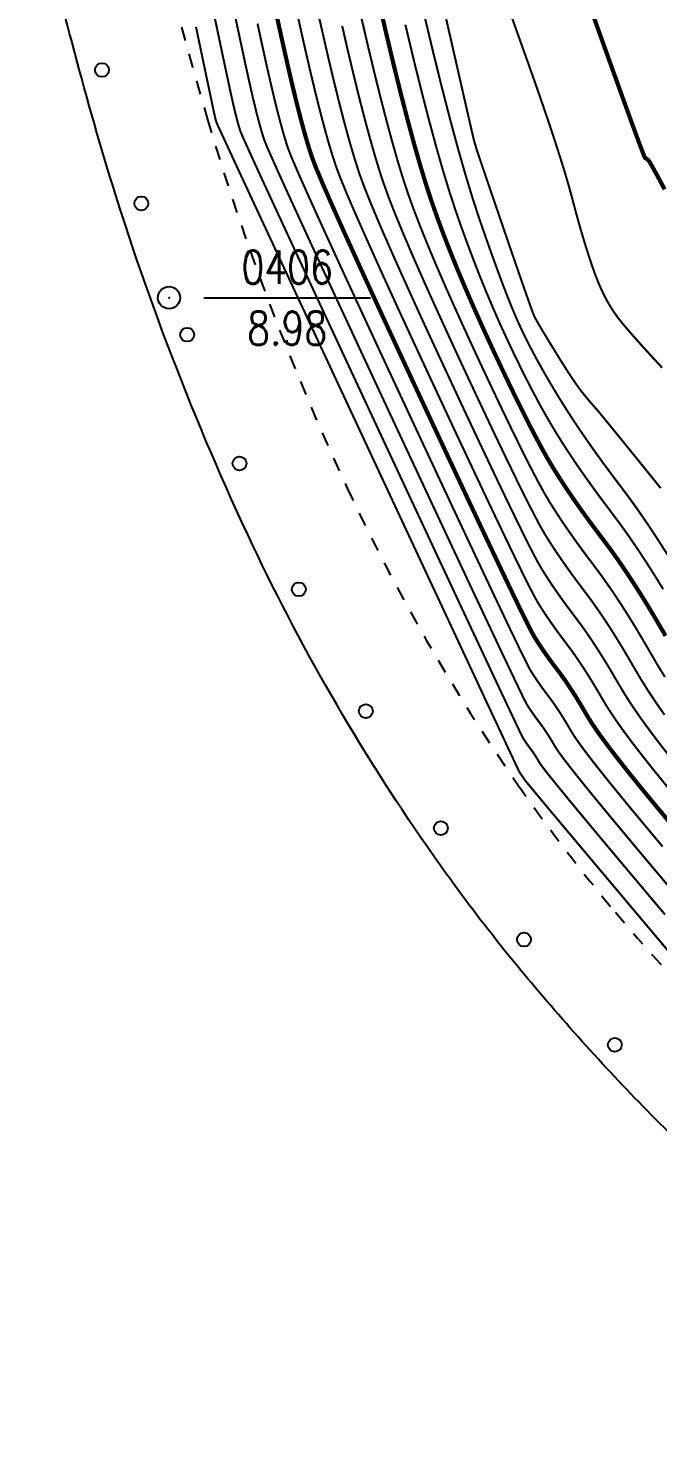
# Model space of a CAD drawing. Extents: x 1059 to 1761, y 608 to 1213.
# Drawn here: x 1109.7 to 1132.4, y 651.3 to 701.8 of the extents above; entities that cross this region are included whole.
import ezdxf
from ezdxf.enums import TextEntityAlignment as Align

# ---------------------------------------------------------------- set-up
doc = ezdxf.new("R2010")
doc.units = 0
doc.header["$LTSCALE"] = 0.5
doc.header["$PDSIZE"] = 0.2
doc.linetypes.add('X6', pattern=[2, 1, -1])
doc.layers.get('0').update_dxf_attribs({"linetype": 'CONTINUOUS'})
for name, color, linetype in [('DGX', 2, 'CONTINUOUS'), ('DLSS', 4, 'CONTINUOUS'), ('KZD', 1, 'CONTINUOUS'), ('SXSS', 5, 'CONTINUOUS'), ('ZBTZ', 3, 'CONTINUOUS')]:
    doc.layers.add(name, color=color, linetype=linetype)
doc.styles.add('HZ', font='rs.shx', dxfattribs={"width": 0.8, "bigfont": 'hztxt.shx'})

# ---------------------------------------------------------------- blocks, each defined once
blk = doc.blocks.new('gc170')
at = {"linetype": 'Continuous'}
blk.add_circle((0, 0), 0.5, dxfattribs=at)
blk = doc.blocks.new('gc117')
blk.add_circle((0, 0), 0.8)
blk.add_point((0, 0))

msp = doc.modelspace()

# ---------------------------------------------------------------- linework, layer by layer
at = {"layer": 'DGX', "linetype": 'Continuous', "const_width": 0.075}
for points in [[(1132.626, 669.923), (1131.8, 670.903), (1130.975, 671.884), (1130.254, 672.744), (1129.637, 673.484), (1129.125, 674.103), (1128.716, 674.602), (1128.412, 674.98), (1128.212, 675.238), (1128.116, 675.375), (1128.072, 675.45), (1128.029, 675.522), (1127.987, 675.591), (1127.945, 675.656), (1127.904, 675.719), (1127.863, 675.778), (1127.823, 675.834), (1127.783, 675.887), (1127.745, 675.938), (1127.708, 675.988), (1127.672, 676.037), (1127.638, 676.085), (1127.606, 676.132), (1127.576, 676.178), (1127.546, 676.223), (1127.519, 676.267), (1127.416, 676.474), (1127.161, 677.009), (1126.754, 677.871), (1126.196, 679.06), (1125.485, 680.576), (1124.622, 682.42), (1123.607, 684.592), (1122.44, 687.09), (1121.273, 689.592), (1120.258, 691.77), (1119.395, 693.627), (1118.683, 695.161), (1118.123, 696.372), (1117.715, 697.261), (1117.459, 697.828), (1117.355, 698.072), (1117.326, 698.161), (1117.295, 698.263), (1117.262, 698.377), (1117.228, 698.503), (1117.192, 698.642), (1117.155, 698.793), (1117.116, 698.957), (1117.075, 699.133), (1117.013, 699.413), (1116.91, 699.891), (1116.766, 700.565), (1116.582, 701.437), (1116.356, 702.505)], [(1132.748, 674.468), (1132.267, 675.058), (1131.833, 675.603), (1131.446, 676.104), (1131.108, 676.559), (1130.818, 676.971), (1130.575, 677.337), (1130.38, 677.659), (1130.21, 677.952), (1130.042, 678.233), (1129.877, 678.501), (1129.713, 678.758), (1129.552, 679.001), (1129.393, 679.233), (1129.236, 679.452), (1129.082, 679.659), (1128.931, 679.858), (1128.787, 680.053), (1128.649, 680.244), (1128.517, 680.431), (1128.391, 680.614), (1128.271, 680.793), (1128.157, 680.969), (1128.05, 681.141), (1127.902, 681.407), (1127.667, 681.866), (1127.345, 682.518), (1126.936, 683.363), (1126.441, 684.401), (1125.859, 685.631), (1125.189, 687.055), (1124.433, 688.671), (1123.677, 690.297), (1123.006, 691.749), (1122.422, 693.028), (1121.924, 694.133), (1121.511, 695.065), (1121.185, 695.823), (1120.945, 696.407), (1120.791, 696.818), (1120.677, 697.166), (1120.556, 697.563), (1120.429, 698.008), (1120.296, 698.501), (1120.156, 699.042), (1120.01, 699.632), (1119.858, 700.271), (1119.699, 700.957), (1119.532, 701.696), (1119.355, 702.488)], [(1132.471, 685.25), (1132.208, 685.578), (1131.913, 685.943), (1131.588, 686.344), (1131.267, 686.739), (1130.987, 687.084), (1130.746, 687.38), (1130.545, 687.626), (1130.384, 687.822), (1130.263, 687.969), (1130.182, 688.066), (1130.141, 688.113), (1130.115, 688.141), (1130.083, 688.178), (1130.042, 688.224), (1129.995, 688.279), (1129.939, 688.344), (1129.876, 688.419), (1129.805, 688.503), (1129.727, 688.596), (1129.639, 688.705), (1129.54, 688.838), (1129.429, 688.993), (1129.307, 689.17), (1129.174, 689.371), (1129.03, 689.595), (1128.874, 689.841), (1128.707, 690.11), (1128.544, 690.377), (1128.399, 690.614), (1128.273, 690.823), (1128.165, 691.003), (1128.076, 691.155), (1128.006, 691.277), (1127.954, 691.371), (1127.921, 691.436), (1127.884, 691.529), (1127.818, 691.705), (1127.725, 691.964), (1127.604, 692.307), (1127.455, 692.734), (1127.279, 693.244), (1127.074, 693.837), (1126.842, 694.514), (1126.611, 695.189), (1126.409, 695.778), (1126.238, 696.28), (1126.096, 696.696), (1125.985, 697.026), (1125.903, 697.269), (1125.851, 697.426), (1125.829, 697.496), (1125.822, 697.522), (1125.816, 697.545), (1125.81, 697.566), (1125.805, 697.585), (1125.8, 697.601), (1125.796, 697.614), (1125.793, 697.625), (1125.79, 697.633), (1125.788, 697.64), (1125.785, 697.647), (1125.783, 697.653), (1125.781, 697.658), (1125.78, 697.664), (1125.778, 697.668), (1125.777, 697.672), (1125.776, 697.676), (1125.775, 697.68), (1125.773, 697.686), (1125.771, 697.693), (1125.768, 697.701), (1125.765, 697.711), (1125.762, 697.722), (1125.758, 697.735), (1125.754, 697.749), (1125.727, 697.864), (1125.654, 698.178), (1125.536, 698.692), (1125.373, 699.405), (1125.165, 700.318), (1124.911, 701.43), (1124.612, 702.741)], [(1132.521, 689.581), (1132.266, 689.857), (1132.027, 690.118), (1131.805, 690.363), (1131.6, 690.592), (1131.411, 690.806), (1131.239, 691.005), (1131.083, 691.188), (1130.94, 691.368), (1130.802, 691.56), (1130.671, 691.763), (1130.546, 691.977), (1130.427, 692.203), (1130.315, 692.439), (1130.209, 692.687), (1130.109, 692.945), (1130.011, 693.219), (1129.913, 693.512), (1129.812, 693.823), (1129.71, 694.153), (1129.607, 694.502), (1129.502, 694.87), (1129.396, 695.256), (1129.289, 695.661), (1129.167, 696.107), (1129.018, 696.614), (1128.842, 697.182), (1128.638, 697.812), (1128.408, 698.503), (1128.15, 699.256), (1127.866, 700.07), (1127.554, 700.946), (1127.242, 701.822), (1126.954, 702.639)], [(1132.923, 670.743), (1132.169, 671.635), (1131.418, 672.53), (1130.757, 673.323), (1130.186, 674.014), (1129.705, 674.603), (1129.314, 675.091), (1129.013, 675.478), (1128.803, 675.763), (1128.682, 675.946), (1128.607, 676.075), (1128.533, 676.2), (1128.459, 676.318), (1128.387, 676.432), (1128.316, 676.539), (1128.246, 676.642), (1128.176, 676.739), (1128.108, 676.83), (1128.041, 676.918), (1127.978, 677.004), (1127.916, 677.089), (1127.858, 677.171), (1127.802, 677.253), (1127.749, 677.332), (1127.699, 677.41), (1127.652, 677.485), (1127.537, 677.707), (1127.288, 678.223), (1126.902, 679.033), (1126.381, 680.136), (1125.724, 681.533), (1124.931, 683.223), (1124.003, 685.207), (1122.938, 687.486), (1121.874, 689.768), (1120.945, 691.765), (1120.151, 693.477), (1119.493, 694.904), (1118.97, 696.045), (1118.583, 696.901), (1118.331, 697.473), (1118.214, 697.758), (1118.163, 697.912), (1118.11, 698.088), (1118.054, 698.284), (1117.995, 698.503), (1117.933, 698.742), (1117.869, 699.003), (1117.801, 699.285), (1117.731, 699.589), (1117.643, 699.984), (1117.521, 700.54), (1117.367, 701.258), (1117.179, 702.137)], [(1132.539, 672.368), (1131.862, 673.176), (1131.26, 673.901), (1130.735, 674.544), (1130.286, 675.103), (1129.912, 675.581), (1129.615, 675.975), (1129.393, 676.287), (1129.248, 676.517), (1129.141, 676.701), (1129.036, 676.877), (1128.932, 677.046), (1128.829, 677.207), (1128.728, 677.36), (1128.628, 677.506), (1128.53, 677.643), (1128.432, 677.773), (1128.338, 677.898), (1128.247, 678.02), (1128.16, 678.14), (1128.078, 678.258), (1127.998, 678.373), (1127.923, 678.486), (1127.852, 678.596), (1127.784, 678.704), (1127.659, 678.941), (1127.414, 679.437), (1127.05, 680.194), (1126.566, 681.211), (1125.963, 682.489), (1125.24, 684.026), (1124.398, 685.823), (1123.437, 687.881), (1122.475, 689.944), (1121.632, 691.76), (1120.908, 693.327), (1120.303, 694.647), (1119.817, 695.718), (1119.45, 696.542), (1119.202, 697.117), (1119.073, 697.445), (1119.001, 697.664), (1118.925, 697.913), (1118.846, 698.192), (1118.762, 698.502), (1118.674, 698.842), (1118.582, 699.213), (1118.487, 699.614), (1118.387, 700.045), (1118.272, 700.554), (1118.132, 701.19), (1117.967, 701.95)], [(1132.77, 675.636), (1132.381, 676.133), (1132.027, 676.604), (1131.706, 677.049), (1131.419, 677.468), (1131.166, 677.862), (1130.946, 678.23), (1130.744, 678.577), (1130.545, 678.911), (1130.349, 679.229), (1130.155, 679.533), (1129.964, 679.822), (1129.776, 680.097), (1129.59, 680.357), (1129.406, 680.602), (1129.228, 680.837), (1129.057, 681.069), (1128.893, 681.295), (1128.736, 681.517), (1128.587, 681.734), (1128.445, 681.947), (1128.31, 682.156), (1128.182, 682.359), (1128.023, 682.64), (1127.793, 683.08), (1127.493, 683.68), (1127.122, 684.439), (1126.68, 685.357), (1126.168, 686.434), (1125.585, 687.67), (1124.932, 689.066), (1124.278, 690.473), (1123.693, 691.744), (1123.179, 692.878), (1122.734, 693.876), (1122.358, 694.738), (1122.053, 695.463), (1121.817, 696.052), (1121.65, 696.504), (1121.515, 696.917), (1121.372, 697.388), (1121.221, 697.915), (1121.063, 698.5), (1120.897, 699.143), (1120.724, 699.842), (1120.543, 700.599), (1120.355, 701.414), (1120.161, 702.266)], [(1132.622, 678.463), (1132.347, 678.911), (1132.078, 679.372), (1131.813, 679.828), (1131.552, 680.266), (1131.294, 680.684), (1131.039, 681.083), (1130.788, 681.463), (1130.54, 681.824), (1130.296, 682.165), (1130.055, 682.488), (1129.821, 682.797), (1129.596, 683.101), (1129.381, 683.398), (1129.175, 683.69), (1128.979, 683.975), (1128.792, 684.255), (1128.615, 684.529), (1128.448, 684.796), (1128.266, 685.107), (1128.046, 685.509), (1127.788, 686.004), (1127.492, 686.59), (1127.158, 687.269), (1126.786, 688.039), (1126.376, 688.902), (1125.928, 689.856), (1125.48, 690.826), (1125.068, 691.733), (1124.692, 692.579), (1124.354, 693.362), (1124.052, 694.084), (1123.788, 694.744), (1123.559, 695.341), (1123.368, 695.877), (1123.19, 696.42), (1123.002, 697.037), (1122.805, 697.731), (1122.597, 698.499), (1122.379, 699.343), (1122.152, 700.262), (1121.914, 701.256), (1121.666, 702.326)], [(1132.558, 681.621), (1132.239, 682.14), (1131.923, 682.634), (1131.612, 683.105), (1131.305, 683.551), (1131.003, 683.974), (1130.704, 684.373), (1130.414, 684.757), (1130.136, 685.133), (1129.869, 685.502), (1129.614, 685.863), (1129.371, 686.216), (1129.14, 686.563), (1128.92, 686.902), (1128.713, 687.233), (1128.509, 687.573), (1128.299, 687.938), (1128.083, 688.327), (1127.863, 688.742), (1127.636, 689.181), (1127.405, 689.644), (1127.167, 690.133), (1126.925, 690.646), (1126.681, 691.178), (1126.442, 691.722), (1126.206, 692.279), (1125.974, 692.848), (1125.747, 693.43), (1125.523, 694.024), (1125.302, 694.631), (1125.086, 695.25), (1124.866, 695.922), (1124.633, 696.687), (1124.388, 697.546), (1124.131, 698.498), (1123.861, 699.543), (1123.579, 700.681), (1123.285, 701.913)], [(1132.711, 682.867), (1132.365, 683.409), (1132.024, 683.925), (1131.688, 684.415), (1131.356, 684.879), (1131.029, 685.316), (1130.711, 685.737), (1130.405, 686.149), (1130.113, 686.553), (1129.834, 686.949), (1129.567, 687.337), (1129.314, 687.717), (1129.073, 688.088), (1128.846, 688.451), (1128.63, 688.806), (1128.425, 689.152), (1128.231, 689.489), (1128.048, 689.817), (1127.875, 690.137), (1127.714, 690.447), (1127.563, 690.749), (1127.423, 691.041), (1127.282, 691.354), (1127.129, 691.717), (1126.963, 692.13), (1126.785, 692.592), (1126.594, 693.103), (1126.39, 693.665), (1126.174, 694.276), (1125.945, 694.937), (1125.704, 695.673), (1125.449, 696.512), (1125.18, 697.454), (1124.898, 698.497), (1124.602, 699.643), (1124.293, 700.891), (1123.97, 702.242)], [(1133.112, 668.175), (1132.33, 669.103), (1131.431, 670.17), (1130.532, 671.238), (1129.751, 672.166), (1129.088, 672.954), (1128.544, 673.603), (1128.118, 674.113), (1127.811, 674.483), (1127.621, 674.713), (1127.55, 674.804), (1127.538, 674.824), (1127.526, 674.844), (1127.515, 674.863), (1127.503, 674.881), (1127.492, 674.898), (1127.481, 674.914), (1127.47, 674.93), (1127.459, 674.944), (1127.448, 674.958), (1127.438, 674.972), (1127.428, 674.986), (1127.419, 674.999), (1127.41, 675.012), (1127.402, 675.024), (1127.394, 675.037), (1127.386, 675.049), (1127.295, 675.241), (1127.035, 675.794), (1126.607, 676.709), (1126.01, 677.984), (1125.246, 679.62), (1124.313, 681.618), (1123.211, 683.976), (1121.942, 686.695), (1120.672, 689.415), (1119.571, 691.776), (1118.638, 693.776), (1117.873, 695.417), (1117.276, 696.699), (1116.848, 697.621), (1116.588, 698.183), (1116.496, 698.385), (1116.488, 698.41), (1116.479, 698.438), (1116.47, 698.469), (1116.461, 698.504), (1116.451, 698.542), (1116.441, 698.583), (1116.43, 698.628), (1116.419, 698.676), (1116.383, 698.843), (1116.299, 699.241), (1116.166, 699.873), (1115.984, 700.736), (1115.754, 701.833)], [(1132.607, 677.104), (1132.304, 677.538), (1132.02, 677.966), (1131.756, 678.387), (1131.512, 678.801), (1131.279, 679.203), (1131.049, 679.588), (1130.821, 679.957), (1130.597, 680.308), (1130.376, 680.643), (1130.158, 680.96), (1129.943, 681.261), (1129.731, 681.545), (1129.524, 681.817), (1129.326, 682.085), (1129.137, 682.347), (1128.956, 682.604), (1128.783, 682.855), (1128.618, 683.101), (1128.462, 683.342), (1128.315, 683.578), (1128.144, 683.873), (1127.92, 684.295), (1127.64, 684.842), (1127.307, 685.514), (1126.919, 686.313), (1126.477, 687.236), (1125.981, 688.286), (1125.43, 689.461), (1124.879, 690.649), (1124.381, 691.738), (1123.936, 692.728), (1123.544, 693.619), (1123.205, 694.411), (1122.92, 695.103), (1122.688, 695.697), (1122.509, 696.191), (1122.352, 696.668), (1122.187, 697.213), (1122.013, 697.823), (1121.83, 698.5), (1121.638, 699.243), (1121.438, 700.052), (1121.228, 700.928), (1121.011, 701.87)]]:
    msp.add_lwpolyline(points, dxfattribs=at)
at = {"layer": 'DGX', "color": 3, "linetype": 'Continuous', "const_width": 0.15}
for points in [[(1132.908, 673.101), (1132.305, 673.822), (1131.763, 674.479), (1131.284, 675.073), (1130.866, 675.604), (1130.51, 676.07), (1130.216, 676.473), (1129.984, 676.812), (1129.814, 677.088), (1129.676, 677.326), (1129.539, 677.555), (1129.404, 677.774), (1129.271, 677.982), (1129.14, 678.181), (1129.011, 678.369), (1128.883, 678.548), (1128.757, 678.716), (1128.635, 678.878), (1128.517, 679.036), (1128.405, 679.192), (1128.297, 679.344), (1128.194, 679.494), (1128.097, 679.64), (1128.004, 679.783), (1127.917, 679.922), (1127.78, 680.174), (1127.54, 680.652), (1127.197, 681.356), (1126.751, 682.287), (1126.202, 683.445), (1125.549, 684.828), (1124.794, 686.439), (1123.935, 688.276), (1123.076, 690.12), (1122.319, 691.754), (1121.665, 693.177), (1121.113, 694.39), (1120.664, 695.391), (1120.318, 696.182), (1120.074, 696.762), (1119.932, 697.131), (1119.839, 697.415), (1119.741, 697.738), (1119.637, 698.1), (1119.529, 698.501), (1119.415, 698.942), (1119.296, 699.423), (1119.172, 699.942), (1119.043, 700.501), (1118.902, 701.125), (1118.744, 701.839), (1118.568, 702.643)], [(1132.644, 679.943), (1132.348, 680.454), (1132.055, 680.944), (1131.766, 681.412), (1131.481, 681.859), (1131.2, 682.284), (1130.923, 682.688), (1130.65, 683.07), (1130.38, 683.431), (1130.118, 683.777), (1129.866, 684.117), (1129.625, 684.45), (1129.395, 684.776), (1129.175, 685.096), (1128.966, 685.409), (1128.768, 685.715), (1128.58, 686.015), (1128.387, 686.34), (1128.172, 686.724), (1127.936, 687.166), (1127.677, 687.666), (1127.397, 688.225), (1127.095, 688.842), (1126.772, 689.517), (1126.426, 690.251), (1126.08, 691.002), (1125.755, 691.728), (1125.449, 692.429), (1125.164, 693.105), (1124.899, 693.757), (1124.655, 694.384), (1124.431, 694.986), (1124.227, 695.564), (1124.028, 696.171), (1123.818, 696.862), (1123.596, 697.638), (1123.364, 698.498), (1123.12, 699.443), (1122.865, 700.472), (1122.599, 701.585), (1122.322, 702.782)], [(1132.611, 695.993), (1132.44, 696.313), (1132.298, 696.576), (1132.183, 696.783), (1132.098, 696.933), (1132.04, 697.026), (1132.011, 697.063), (1131.996, 697.071), (1131.982, 697.079), (1131.969, 697.088), (1131.956, 697.096), (1131.943, 697.104), (1131.931, 697.112), (1131.919, 697.12), (1131.908, 697.127), (1131.881, 697.181), (1131.823, 697.327), (1131.732, 697.564), (1131.61, 697.893), (1131.455, 698.314), (1131.269, 698.827), (1131.05, 699.432), (1130.8, 700.128), (1130.527, 700.89), (1130.24, 701.69), (1129.939, 702.527)]]:
    msp.add_lwpolyline(points, dxfattribs=at)
at = {"layer": 'DLSS', "linetype": 'X6'}
msp.add_lwpolyline([(1213.006, 689.928, 0.130561), (1204.127, 688.121, 0.093388), (1195.179, 681.366, 0.021081), (1189.361, 674.398, 0.030276), (1185.689, 668.951, 0.00631), (1185.162, 668.03, -0.006859), (1184.777, 667.358, -0.087346), (1181.795, 663.882, -0.053054), (1174.349, 658.987, -0.043452), (1170.375, 657.359, -0.030894), (1164.053, 655.811, -0.066536), (1154.184, 655.363, -0.082528), (1146.889, 657.242, -0.045763), (1140.59, 660.751, -0.04717), (1135.246, 665.198, -0.0207), (1130.841, 670.01, -0.023131), (1127.336, 674.588, -0.042521), (1121.194, 685.258, -0.037395), (1116.171, 698.504, -0.020701), (1113.623, 708.636, -0.035855)], format="xyb", dxfattribs=at)
at = {"layer": 'KZD', "linetype": 'Continuous'}
msp.add_line((1116.034, 692.099), (1122.034, 692.099), dxfattribs=at)
at = {"layer": 'SXSS', "linetype": 'Continuous'}
msp.add_lwpolyline([(1212.773, 685.983, 0.130561), (1205.884, 684.581, 0.093388), (1198.103, 678.707, 0.021081), (1192.498, 671.995, 0.030276), (1189.094, 666.944, 0.00631), (1188.617, 666.11, -0.006859), (1188.177, 665.344, -0.087346), (1184.304, 660.828, -0.053054), (1176.158, 655.473, -0.043452), (1171.55, 653.586, -0.030894), (1164.754, 651.922, -0.066536), (1153.839, 651.426, -0.082528), (1145.289, 653.628, -0.045763), (1138.359, 657.488, -0.04717), (1132.443, 662.411, -0.0207), (1127.818, 667.465, -0.023131), (1124.09, 672.333, -0.042521), (1117.614, 683.585, -0.037395), (1112.381, 697.382, -0.020701), (1109.753, 707.831, -0.035855)], format="xyb", dxfattribs=at)

# ---------------------------------------------------------------- block references
at = {"layer": 'KZD', "linetype": 'Continuous', "xscale": 0.5, "yscale": 0.5}
msp.add_blockref('gc117', (1114.784, 692.099, 8.984), dxfattribs=at)
at = {"layer": 'ZBTZ', "linetype": 'Continuous', "xscale": 0.5, "yscale": 0.5}
for p, rotation in [((1112.374, 700.285, 7.252), 105.2536273652149), ((1113.788, 695.489, 7.252), 107.7817743716945), ((1115.436, 690.769, 7.252), 110.7049777521753), ((1117.322, 686.139, 7.252), 113.6281811326561), ((1119.451, 681.616, 7.252), 116.9931649792696), ((1121.866, 677.239, 7.252), 120.7784964100285), ((1124.564, 673.031, 7.252), 124.5638278407875), ((1127.553, 669.024, 7.252), 128.9008487424906), ((1130.823, 665.242, 7.252), 132.6345008194236)]:
    msp.add_blockref('gc170', p, dxfattribs=dict(at, rotation=rotation))

# ---------------------------------------------------------------- texts
at = {"layer": 'KZD', "linetype": 'Continuous', "style": 'HZ', "width": 0.8}
for s, p in [('0406', (1119.034, 693.199)), ('8.98', (1119.034, 690.999))]:
    msp.add_text(s, height=1.2, dxfattribs=at).set_placement(p, align=Align.MIDDLE)

doc.saveas('drawing.dxf')
